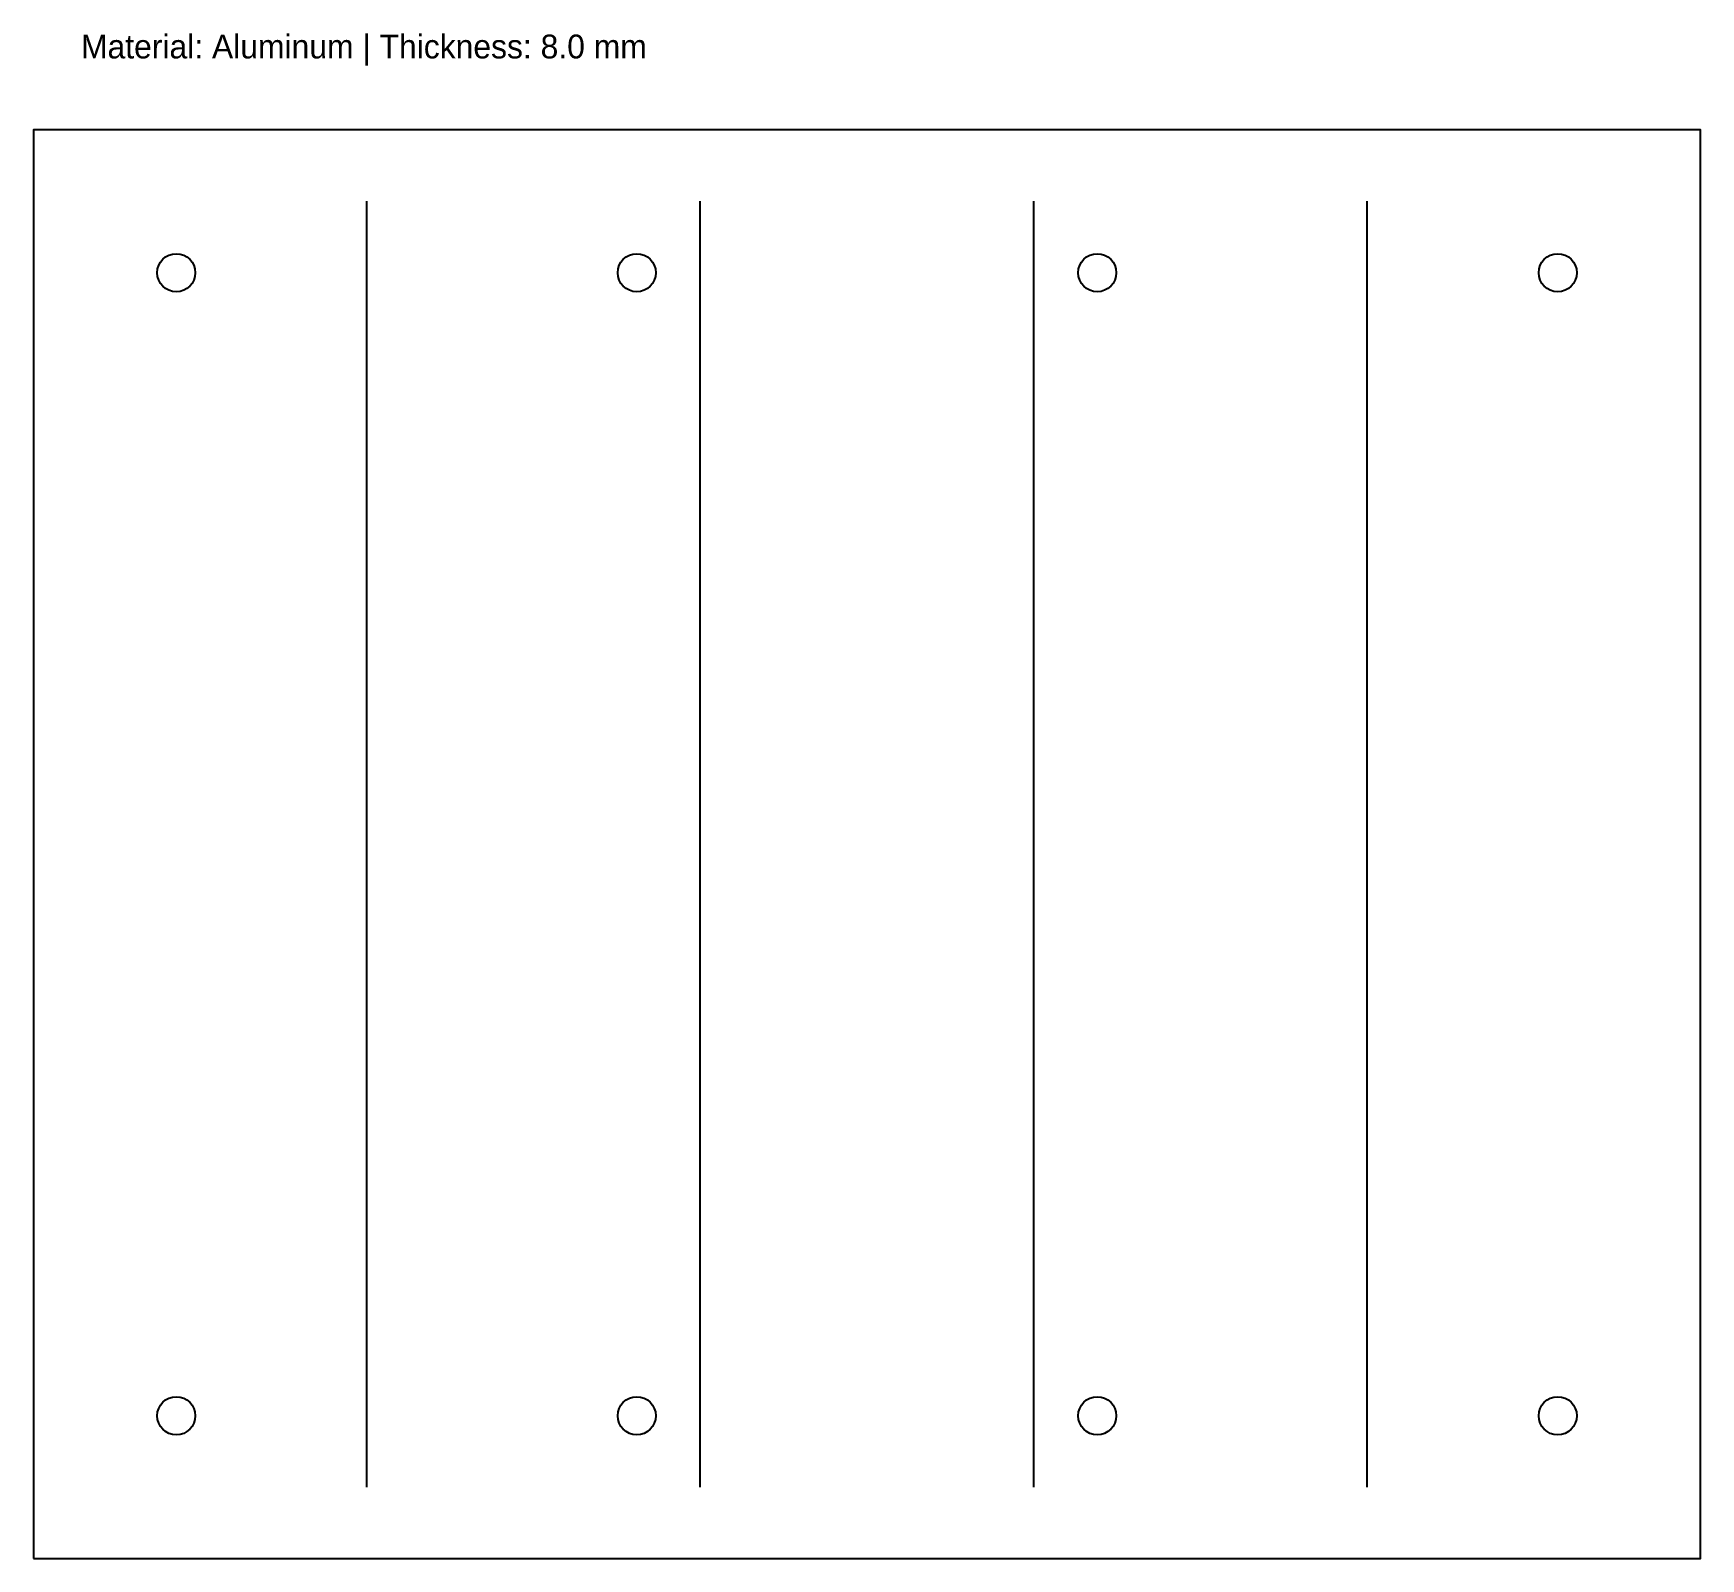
# Model space of a CAD drawing. Header units: metres. Extents: x 0 to 350, y 0 to 320.
import ezdxf

# ---------------------------------------------------------------- set-up
doc = ezdxf.new("R2010")
doc.units = ezdxf.units.M

msp = doc.modelspace()

# ---------------------------------------------------------------- linework, layer by layer
at = {"layer": 'BEND'}
for p, q in [((70, 15), (70, 285)), ((140, 15), (140, 285)), ((210, 15), (210, 285)), ((280, 15), (280, 285))]:
    msp.add_line(p, q, dxfattribs=at)
at = {"layer": 'CUT'}
msp.add_lwpolyline([(0, 0), (350, 0), (350, 300), (0, 300)], close=True, dxfattribs=at)
at = {"layer": 'HOLES'}
for centre in [(30, 270), (126.67, 270), (223.33, 270), (320, 270), (30, 30), (126.67, 30), (223.33, 30), (320, 30)]:
    msp.add_circle(centre, 4, dxfattribs=at)

# ---------------------------------------------------------------- texts
at = {"layer": 'NOTES'}
msp.add_text('Material: Aluminum | Thickness: 8.0 mm', height=5, dxfattribs=at).set_placement((10, 315))

doc.saveas('drawing.dxf')
